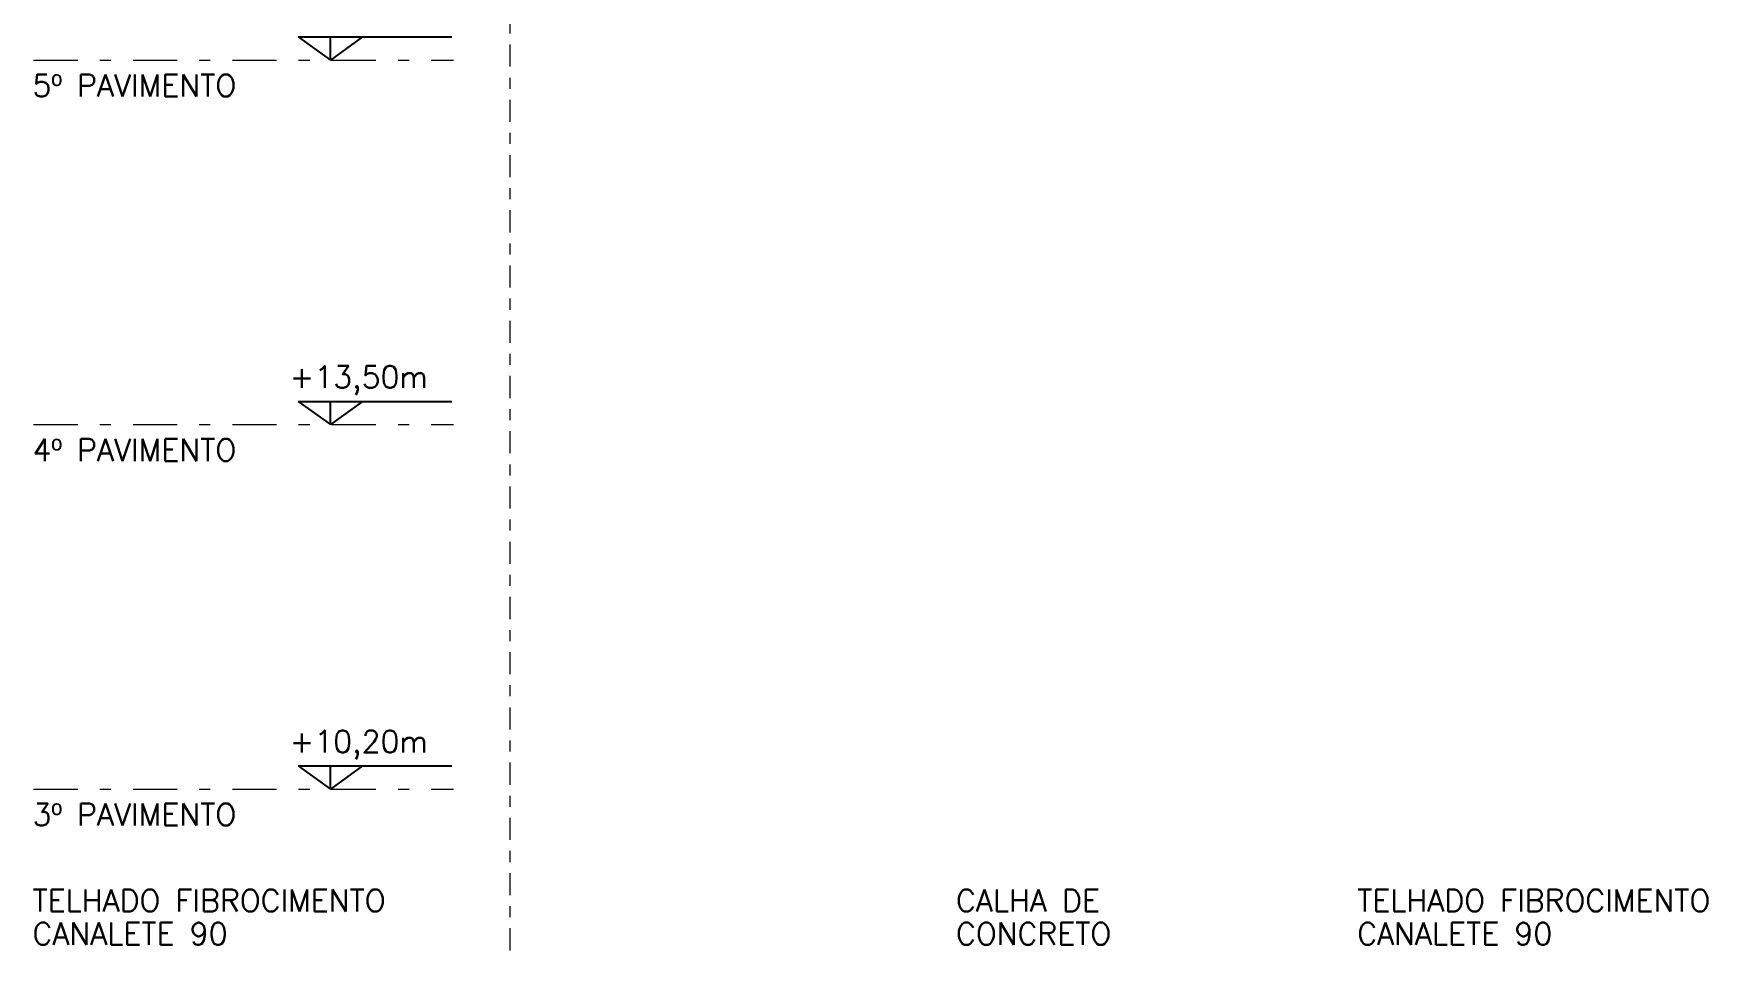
# Model space of a CAD drawing. Header units: millimetres. Extents: x 521 to 1055, y 261 to 520.
# Drawn here: x 878.59 to 893.74, y 463.01 to 471.3 of the extents above; entities that cross this region are included whole.
import ezdxf

# ---------------------------------------------------------------- set-up
doc = ezdxf.new("R2010")
doc.units = ezdxf.units.MM
doc.linetypes.add('CONTINU', pattern=[0])
doc.linetypes.add('DASHDOT', pattern=[1, 0.5, -0.25, 0, -0.25])
doc.layers.add('0.1', color=8, linetype='Continuous', lineweight=13)
doc.styles.get("Standard").update_dxf_attribs({"font": 'romans.shx'})

msp = doc.modelspace()

# ---------------------------------------------------------------- linework, layer by layer
at = {"layer": '0.1', "color": 8, "linetype": 'DASHDOT', "ltscale": 0.4}
msp.add_line((882.90229, 461.49656), (882.90229, 493.15646), dxfattribs=at)
at = {"layer": '0.1', "color": 8, "linetype": 'CONTINU', "lineweight": -2}
for p, q in [((880.98242, 471.26683), (882.37269, 471.26683)), ((880.98242, 471.26683), (881.27319, 471.05646)), ((881.56397, 471.26683), (881.27319, 471.05646)), ((881.27319, 471.05646), (881.27319, 471.26683)), ((880.98242, 467.96683), (882.37269, 467.96683)), ((880.98242, 467.96683), (881.27319, 467.75646)), ((881.56397, 467.96683), (881.27319, 467.75646)), ((881.27319, 467.75646), (881.27319, 467.96683)), ((880.98242, 464.66683), (882.37269, 464.66683)), ((880.98242, 464.66683), (881.27319, 464.45646)), ((881.56397, 464.66683), (881.27319, 464.45646)), ((881.27319, 464.45646), (881.27319, 464.66683))]:
    msp.add_line(p, q, dxfattribs=at)
at = {"layer": '0.1', "color": 8, "linetype": 'DASHDOT', "ltscale": 0.8}
for p, q in [((878.58641, 471.05646), (882.38915, 471.05646)), ((878.58641, 467.75646), (882.38915, 467.75646)), ((878.58641, 464.45646), (882.38915, 464.45646))]:
    msp.add_line(p, q, dxfattribs=at)

# ---------------------------------------------------------------- texts
at = {"layer": '0.1', "color": 8}
for s, p in [('5º PAVIMENTO', (878.57675, 470.7267)), ('+13,50m', (880.90491, 468.08775)), ('4º PAVIMENTO', (878.57675, 467.4267)), ('+10,20m', (880.90491, 464.78775)), ('3º PAVIMENTO', (878.57675, 464.1267)), ('TELHADO FIBROCIMENTO', (878.57675, 463.3477)), ('CALHA DE', (886.93838, 463.3477)), ('TELHADO FIBROCIMENTO', (890.57126, 463.3477)), ('CANALETE 90', (878.57675, 463.0477)), ('CONCRETO', (886.93838, 463.0477)), ('CANALETE 90', (890.57126, 463.0477))]:
    msp.add_text(s, height=0.2, dxfattribs=at).set_placement(p)

doc.saveas('drawing.dxf')
